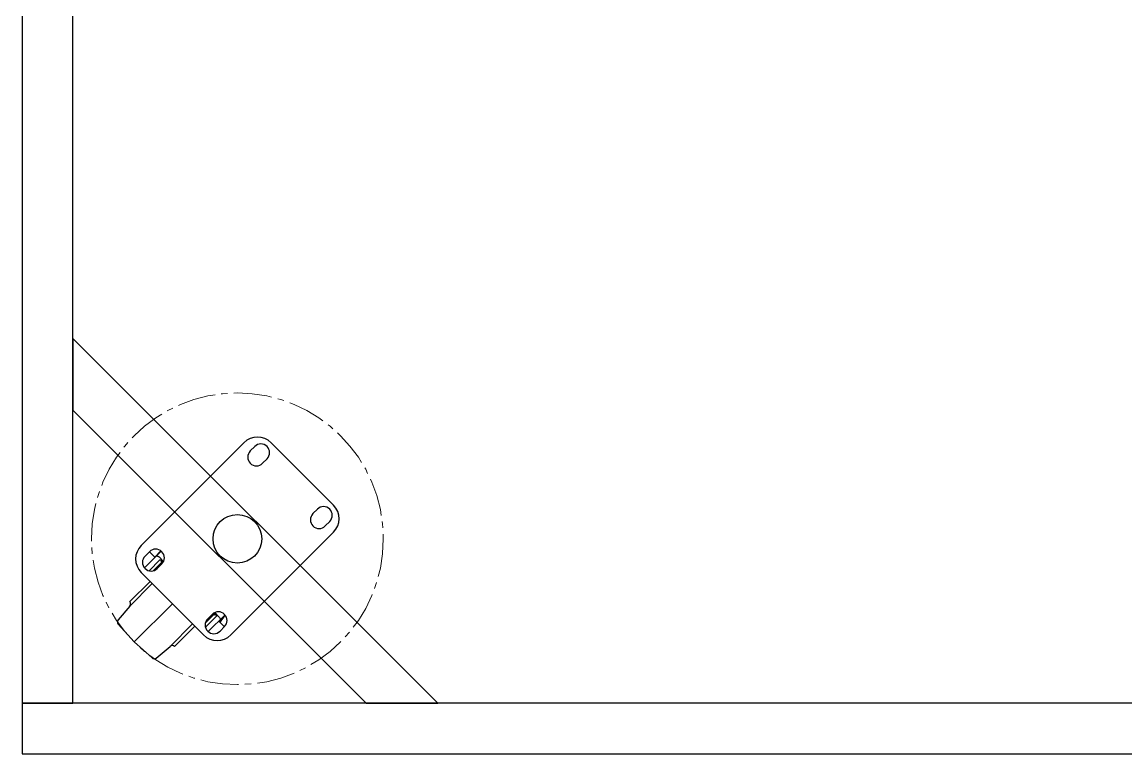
# Model space of a CAD drawing. Header units: inches. Extents: x 4 to 211, y 30 to 478.
# Drawn here: x 50.66 to 72.45, y 383.67 to 398.12 of the extents above; entities that cross this region are included whole.
import ezdxf

# ---------------------------------------------------------------- set-up
doc = ezdxf.new("R2010")
doc.units = ezdxf.units.IN
doc.header["$MEASUREMENT"] = 0
doc.linetypes.add('CENTER2', pattern=[1.125, 0.75, -0.125, 0.125, -0.125])
doc.layers.add('CENTERLINE', color=6, linetype='CENTER2', lineweight=13)
doc.layers.add('OBJECT', color=7, linetype='Continuous')

msp = doc.modelspace()

# ---------------------------------------------------------------- linework, layer by layer
at = {"ltscale": 0.010358}
for p, q in [((55.04212, 389.81003), (53.01625, 387.78417)), ((55.25557, 389.73622), (55.16718, 389.64784)), ((56.80988, 388.57966), (55.57952, 389.81003)), ((55.41025, 389.40477), (55.49864, 389.49316)), ((56.49301, 388.49879), (56.40462, 388.4104)), ((56.64769, 388.16733), (56.73608, 388.25572)), ((54.78402, 386.0164), (56.80988, 388.04226)), ((53.17845, 387.6591), (53.09006, 387.57071)), ((53.33313, 387.32764), (53.42151, 387.41603)), ((53.01625, 387.24677), (54.24662, 386.0164)), ((54.41588, 386.42166), (54.3275, 386.33327)), ((54.57056, 386.09021), (54.65895, 386.17859))]:
    msp.add_line(p, q, dxfattribs=at)
at = {"ltscale": 0.00851}
for p, q in [((53.08024, 387.33833), (53.41083, 387.66892)), ((53.31364, 387.57173), (53.31717, 387.57391)), ((53.31717, 387.57391), (53.32202, 387.57474)), ((53.32202, 387.57474), (53.32815, 387.57419)), ((53.32815, 387.57419), (53.33551, 387.57228)), ((53.33551, 387.57228), (53.34405, 387.56902)), ((53.34405, 387.56902), (53.35371, 387.56443)), ((53.35371, 387.56443), (53.3644, 387.55855)), ((53.3644, 387.55855), (53.36734, 387.55682)), ((53.36734, 387.55682), (53.45685, 387.46732)), ((53.16886, 387.2827), (53.3855, 387.49935)), ((53.3855, 387.49935), (53.38762, 387.50065)), ((53.38762, 387.50065), (53.39053, 387.50115)), ((53.39053, 387.50115), (53.39421, 387.50082)), ((53.39421, 387.50082), (53.39863, 387.49967)), ((53.39863, 387.49967), (53.40375, 387.49772)), ((53.40375, 387.49772), (53.40954, 387.49496)), ((53.40954, 387.49496), (53.41596, 387.49144)), ((53.41596, 387.49144), (53.42296, 387.48717)), ((53.42296, 387.48717), (53.43047, 387.48218)), ((53.43047, 387.48218), (53.43845, 387.47652)), ((53.43845, 387.47652), (53.44684, 387.47022)), ((53.44684, 387.47022), (53.45516, 387.46366)), ((54.4992, 386.38565), (54.28255, 386.16901)), ((54.66877, 386.41098), (54.33818, 386.08039)), ((54.46352, 386.4553), (54.47037, 386.44659)), ((54.46717, 386.45699), (54.55668, 386.36749)), ((54.47037, 386.44659), (54.47664, 386.43822)), ((54.47664, 386.43822), (54.48228, 386.43026)), ((54.48228, 386.43026), (54.48723, 386.42277)), ((54.48723, 386.42277), (54.49147, 386.4158)), ((54.49147, 386.4158), (54.49496, 386.40941)), ((54.49496, 386.40941), (54.49768, 386.40365)), ((54.49768, 386.40365), (54.4996, 386.39855)), ((54.50047, 386.38765), (54.4992, 386.38565)), ((54.4996, 386.39855), (54.5007, 386.39417)), ((54.501, 386.39053), (54.50047, 386.38765)), ((54.5007, 386.39417), (54.501, 386.39053)), ((54.55668, 386.36749), (54.56288, 386.35654)), ((54.56288, 386.35654), (54.5678, 386.3466)), ((54.5678, 386.3466), (54.57141, 386.33776)), ((54.57141, 386.33776), (54.57368, 386.33009)), ((54.57228, 386.31458), (54.57159, 386.31379)), ((54.57411, 386.31845), (54.57228, 386.31458)), ((54.57368, 386.33009), (54.57458, 386.32363)), ((54.57458, 386.32363), (54.57411, 386.31845))]:
    msp.add_line(p, q, dxfattribs=at)
at = {"ltscale": 0.005795}
for p, q in [((53.17721, 387.65786), (53.28107, 387.554)), ((53.28107, 387.554), (53.40254, 387.67548)), ((53.30794, 387.58088), (53.31536, 387.57345)), ((54.67534, 386.40269), (54.55386, 386.28121)), ((54.65771, 386.17736), (54.55386, 386.28121)), ((54.58723, 386.2932), (54.57142, 386.26366)), ((54.60475, 386.32147), (54.58723, 386.2932)), ((54.62401, 386.3479), (54.60475, 386.32147)), ((54.61043, 386.35263), (54.61785, 386.34521)), ((54.64525, 386.37242), (54.62401, 386.3479)), ((54.65215, 386.3795), (54.64525, 386.37242)), ((54.67544, 386.40085), (54.65215, 386.3795))]:
    msp.add_line(p, q, dxfattribs=at)
at = {"ltscale": 0.002571}
for p, q in [((53.44325, 387.47295), (53.25256, 387.28226)), ((54.28211, 386.25271), (54.4728, 386.4434))]:
    msp.add_line(p, q, dxfattribs=at)
at = {"ltscale": 0.003362}
for p, q in [((53.40693, 387.46774), (53.42502, 387.48583)), ((53.40693, 387.46774), (53.42249, 387.45218)), ((54.45203, 386.42263), (54.46759, 386.40708)), ((54.46759, 386.40708), (54.48568, 386.42517))]:
    msp.add_line(p, q, dxfattribs=at)
at = {"ltscale": 0.008538}
for p, q in [((53.1895, 387.07353), (52.78821, 386.67224)), ((53.23369, 387.02933), (52.78821, 386.58385)), ((52.78821, 386.58385), (52.55865, 386.31027)), ((53.63144, 386.63158), (52.8766, 385.87675)), ((52.56008, 386.22828), (52.8766, 385.87675)), ((54.02918, 386.23384), (53.58371, 385.78836)), ((54.07338, 386.18964), (53.6721, 385.78836)), ((52.8766, 385.87675), (53.22813, 385.56023)), ((53.31013, 385.5588), (53.58371, 385.78836))]:
    msp.add_line(p, q, dxfattribs=at)
at = {"ltscale": 0.002863}
msp.add_circle((54.91307, 387.91322), 0.48, dxfattribs=at)
at = {"ltscale": 0.010358}
for centre, radius, start, end in [((55.31082, 389.54133), 0.38, 45, 135), ((55.37711, 389.61469), 0.17188, 315, 135), ((55.28872, 389.5263), 0.17188, 135, 315), ((56.61454, 388.37725), 0.17188, 315, 135), ((56.54118, 388.31096), 0.38, 315, 45), ((56.52616, 388.28887), 0.17188, 135, 315), ((53.28495, 387.51547), 0.38, 135, 225), ((53.21159, 387.44918), 0.17188, 135, 315), ((53.29998, 387.53756), 0.17188, 315, 135), ((54.53742, 386.30013), 0.17188, 315, 135), ((54.44903, 386.21174), 0.17188, 135, 315), ((54.51532, 386.2851), 0.38, 225, 315)]:
    msp.add_arc(centre, radius, start, end, dxfattribs=at)
at = {"ltscale": 0.008538}
for centre, start, end in [((52.74402, 386.62805), 315, 45), ((52.60653, 386.2701), 140, 222), ((53.6279, 385.74417), 45, 135), ((53.26995, 385.60667), 228, 310)]:
    msp.add_arc(centre, 0.0625, start, end, dxfattribs=at)
at = {"layer": 'CENTERLINE'}
msp.add_circle((54.91307, 387.91322), 2.88, dxfattribs=at)
at = {"layer": 'OBJECT'}
for points in [[(50.66395, 384.66515), (51.66395, 384.66515), (51.66395, 429.16515), (50.66395, 429.16515)], [(51.66395, 391.86944), (51.66395, 390.45523), (57.45403, 384.66515), (58.86824, 384.66515)], [(50.66395, 383.66515), (97.16395, 383.66515), (97.16395, 384.66515), (50.66395, 384.66515)]]:
    msp.add_lwpolyline(points, close=True, dxfattribs=at)

doc.saveas('drawing.dxf')
